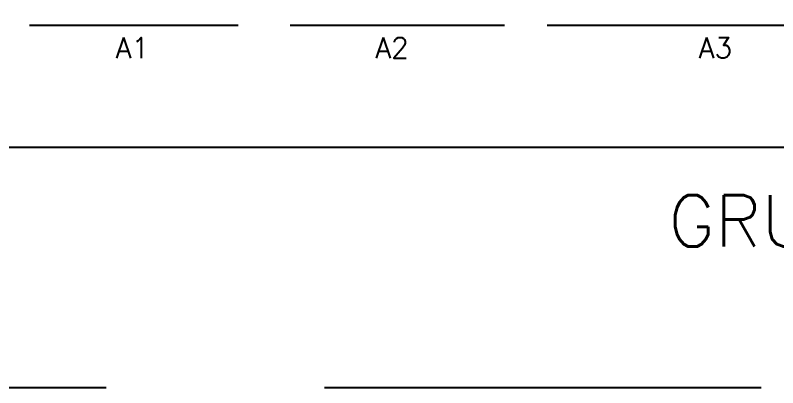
# Model space of a CAD drawing. Header units: inches. Extents: x 75782 to 87231, y -34126 to -18655.
# Drawn here: x 77107.3 to 77329.1, y -19951.6 to -19843.1 of the extents above; entities that cross this region are included whole.
import ezdxf

# ---------------------------------------------------------------- set-up
doc = ezdxf.new("R2010")
doc.units = ezdxf.units.IN
doc.header["$MEASUREMENT"] = 0
doc.linetypes.add('DASHED', pattern=[19.05, 12.7, -6.35])
doc.layers.add('TEXTOS', color=7, linetype='Continuous')
doc.styles.get("Standard").update_dxf_attribs({"font": 'ROMANS.SHX'})

msp = doc.modelspace()

# ---------------------------------------------------------------- linework, layer by layer
at = {"ltscale": 0.1}
for p, q in [((77111.52, -19846.04), (77172.2, -19846.04)), ((77187.31, -19846.04), (77249.63, -19846.04)), ((77262.02, -19846.04), (77363.08, -19846.04)), ((76963, -19881.53), (77818.02, -19881.53))]:
    msp.add_line(p, q, dxfattribs=at)
at = {"linetype": 'DASHED', "ltscale": 10}
msp.add_lwpolyline([(75961.35, -18972.04), (79991.25, -18972.04), (79991.25, -19951.61), (75961.35, -19951.61)], close=True, dxfattribs=at)

# ---------------------------------------------------------------- texts
at = {"layer": 'TEXTOS', "attachment_point": 1}
for s, width, gutter_width, heights, insert, char_height in [('A1', 12.0814, 1250, [0], (77136.52, -19849.58), 6), ('A2', 12.0814, 1250, [0], (77212.03, -19849.58), 6), ('A3', 12.0814, 1250, [0], (77306.1, -19849.58), 6), ('GRUPO-1(TPC1.1)  ', 192.4747, 0, [22.09], (77297.32, -19895.5), 15)]:
    msp.add_mtext_dynamic_manual_height_columns(s, width=width, gutter_width=gutter_width, heights=heights, dxfattribs=dict(at, insert=insert, char_height=char_height))

doc.saveas('drawing.dxf')
